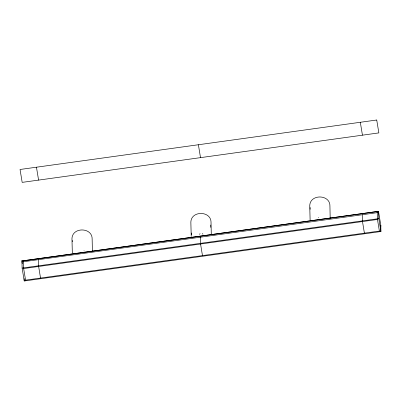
<?xml version="1.0" encoding="UTF-8"?>
<svg xmlns="http://www.w3.org/2000/svg" width="401" height="401" viewBox="0 0 401 401"><rect width="100%" height="100%" fill="white"/><g stroke="black" fill="none" stroke-linecap="round" stroke-linejoin="round"><path stroke-width="0.6" d="M378.499 211.342L21.829 260.971L378.499 211.342L380.945 226.164M22.115 268.099L378.79 218.625L378.664 212.46L21.985 261.933L22.115 268.099L24.245 280.991L380.92 231.517L380.79 225.352M23.649 268.545L377.471 219.467M25.564 280.149L379.386 231.071M378.79 218.625L380.92 231.517M379.491 231.713L377.366 218.826L377.236 212.66M360.319 122.285L362.449 135.177M362.489 221.547L364.404 233.146M198.39 144.746L200.515 157.638M200.164 236.234L200.43 237.843M200.56 244.008L202.475 255.607M36.456 167.207L38.586 180.099M38.631 266.47L40.546 278.068M23.433 261.843L23.248 260.615M25.669 280.79L23.544 267.903L23.413 261.738M21.824 260.815L22.291 263.778M310.113 220.024L309.742 205.713C310.018 193.808 330.259 194.189 329.928 206.119L330.183 218.234M191.222 236.515L190.851 222.204C191.127 210.299 211.367 210.68 211.036 222.61L211.292 234.725M72.33 253.006L71.959 238.695C72.235 226.791 92.476 227.172 92.145 239.101L92.4 251.216M362.253 214.735L362.384 220.901M310.143 207.512L310.179 209.307M210.725 224.996L210.776 227.382M200.325 237.197L200.455 243.362M191.437 232.956L191.472 234.75M72.355 240.495L72.38 241.693M38.396 259.658L38.521 265.823M24.19 278.525L24.245 280.991M84.02 250.735A1.804 1.629 -1.2 0 1 84.095 251.011M199.402 234.73A1.804 1.629 -1.2 0 1 199.437 234.45M199.853 233.693A1.804 1.629 -1.2 0 1 200.079 233.497M202.4 233.542A1.804 1.629 -1.2 0 1 202.615 233.748M202.786 233.983A1.804 1.629 -1.2 0 1 202.911 234.244M318.419 217.683A1.804 1.629 -1.2 0 1 318.559 217.427M376.724 120.009L20.05 169.483L22.18 182.375L378.855 132.901L376.724 120.009M377.276 212.776L377.07 211.538L377.251 212.766"/></g></svg>
